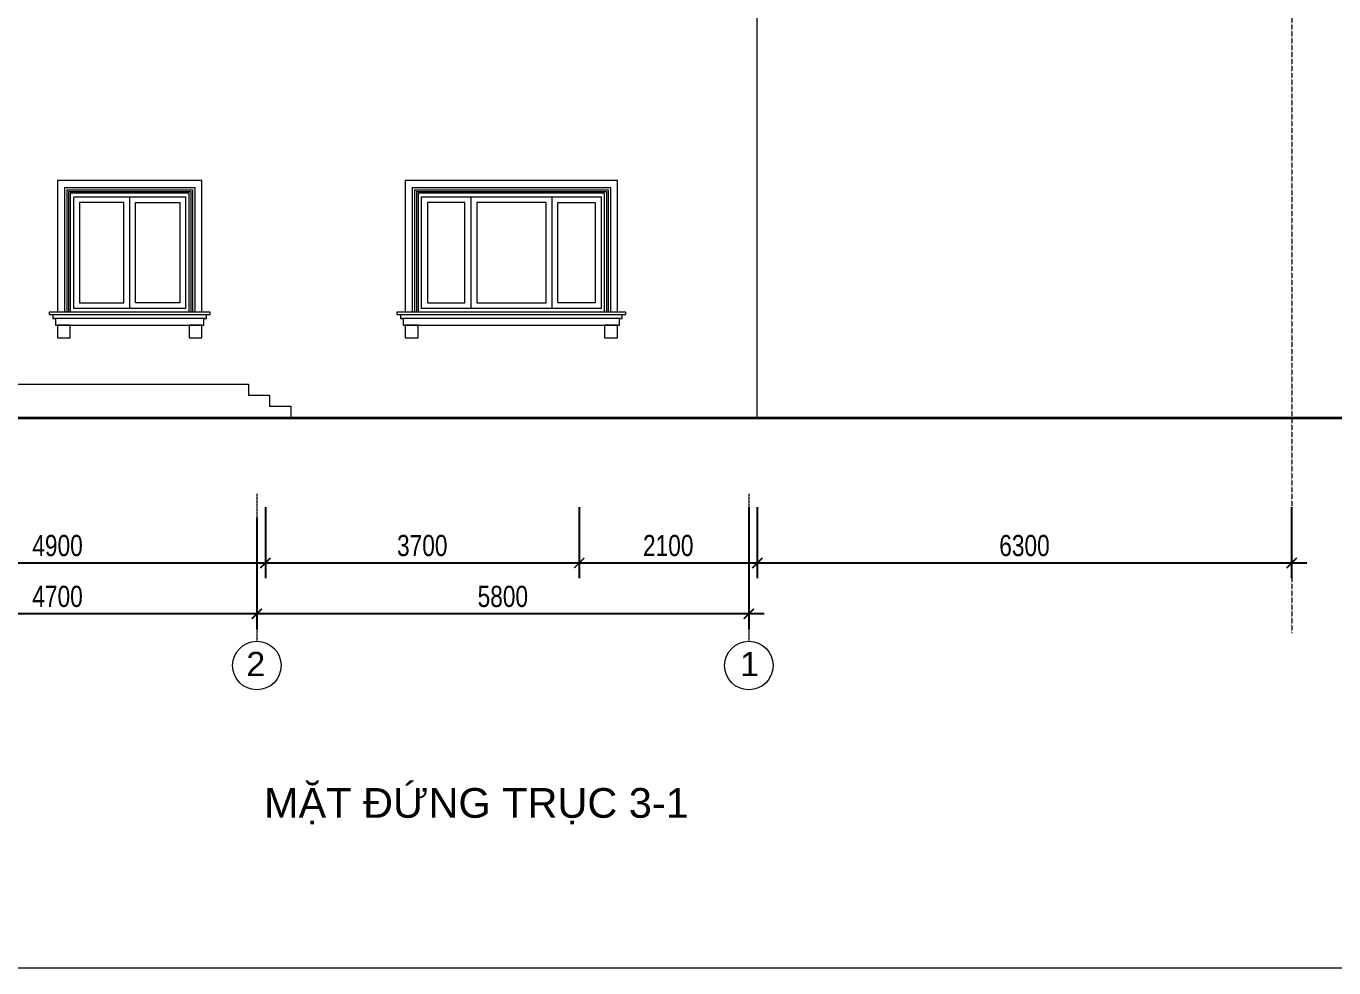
# Model space of a CAD drawing. Header units: millimetres. Extents: x 33748 to 451939, y -263262 to 62681.
# Drawn here: x 377917 to 393334, y -194383 to -183277 of the extents above; entities that cross this region are included whole.
import ezdxf
from ezdxf.enums import TextEntityAlignment as Align

# ---------------------------------------------------------------- set-up
doc = ezdxf.new("R2010")
doc.units = ezdxf.units.MM
doc.header["$PDMODE"] = 98
doc.linetypes.add('CENTER', pattern=[50.8, 31.75, -6.35, 6.35, -6.35])
doc.linetypes.add('HIDDEN', pattern=[0.375, 0.25, -0.125])
doc.layers.get('Defpoints').update_dxf_attribs({"color": 202, "lineweight": 13})
for name, color, linetype, lineweight in [('-CENTER', 143, 'CENTER', 13), ('-DOOR', 137, 'Continuous', 9), ('-HATCH', 8, 'Continuous', 5), ('-KH', 143, 'Continuous', 13), ('-LINE1', 7, 'Continuous', 18), ('-RANH GIOI KHU DAT', 12, 'CENTER', 18), ('-TEXT', 7, 'Continuous', 15), ('-WALL', 4, 'Continuous', 35)]:
    doc.layers.add(name, color=color, linetype=linetype, lineweight=lineweight)
doc.layers.add('1-NETMANH', color=8, linetype='Continuous')
doc.layers.add('12. NET DIM', color=9, linetype='Continuous')
doc.styles.add('1', font='arial.ttf')
doc.styles.add('AVANH', font='', dxfattribs={"width": 0.8})
doc.styles.get("Standard").update_dxf_attribs({"font": 'arial.ttf'})
doc.styles.get('AVANH').set_extended_font_data('.VnAvantH')
doc.dimstyles.new('C_100A3', dxfattribs={"dimscale": 100, "dimtxt": 2.5, "dimasz": 1.2, "dimexe": 1.8, "dimexo": 0, "dimgap": 0.75, "dimtad": 1, "dimdec": 0, "dimzin": 0, "dimdsep": 46, "dimtxsty": 'AVANH', "dimblk": 'ARCHTICK', "dimcen": 0, "dimdle": 1.8, "dimclrd": 256, "dimclre": 256, "dimclrt": 7, "dimadec": 0, "dimazin": 0, "dimtfac": 0.0001, "dimtdec": 0, "dimtix": 1, "dimtmove": 2, "dimatfit": 3, "dimldrblk": 'ARCHTICK', "dimfxl": 1.8, "dimtolj": 1, "dimtzin": 0, "dimarcsym": 0})

# ---------------------------------------------------------------- blocks, each defined once
blk = doc.blocks.new('_ARCHTICK')
at = {"const_width": 0.15}
blk.add_lwpolyline([(-0.5, -0.5), (0.5, 0.5)], dxfattribs=at)
blk = doc.blocks.new('*D1006')
at = {"layer": '12. NET DIM', "lineweight": -2, "transparency": 16777216}
for p, q in [((375837, -188949), (375837, -189788)), ((380737, -188949), (380737, -189788)), ((375657, -189608), (380917, -189608))]:
    blk.add_line(p, q, dxfattribs=at)
at = {"layer": 'Defpoints', "color": 0, "transparency": 16777216}
for p in [(375837, -188949), (380737, -188949), (380737, -189608)]:
    blk.add_point(p, dxfattribs=at)
at = {"layer": '12. NET DIM', "lineweight": -2, "transparency": 16777216, "xscale": 120, "yscale": 120, "zscale": 120, "rotation": 180}
blk.add_blockref('_ARCHTICK', (375837, -189608), dxfattribs=at)
at = {"layer": '12. NET DIM', "lineweight": -2, "transparency": 16777216, "xscale": 120, "yscale": 120, "zscale": 120}
blk.add_blockref('_ARCHTICK', (380737, -189608), dxfattribs=at)
at = {"layer": '12. NET DIM', "color": 7, "transparency": 16777216, "insert": (378287, -189404), "char_height": 250, "attachment_point": 5, "style": 'AVANH'}
blk.add_mtext('\\A1;4900', dxfattribs=at)
blk = doc.blocks.new('*D1007')
at = {"layer": '12. NET DIM', "lineweight": -2, "transparency": 16777216}
for p, q in [((380737, -188949), (380737, -189788)), ((384437, -188949), (384437, -189788)), ((380557, -189608), (384617, -189608))]:
    blk.add_line(p, q, dxfattribs=at)
at = {"layer": 'Defpoints', "color": 0, "transparency": 16777216}
for p in [(380737, -188949), (384437, -188949), (384437, -189608)]:
    blk.add_point(p, dxfattribs=at)
at = {"layer": '12. NET DIM', "lineweight": -2, "transparency": 16777216, "xscale": 120, "yscale": 120, "zscale": 120, "rotation": 180}
blk.add_blockref('_ARCHTICK', (380737, -189608), dxfattribs=at)
at = {"layer": '12. NET DIM', "lineweight": -2, "transparency": 16777216, "xscale": 120, "yscale": 120, "zscale": 120}
blk.add_blockref('_ARCHTICK', (384437, -189608), dxfattribs=at)
at = {"layer": '12. NET DIM', "color": 7, "transparency": 16777216, "insert": (382587, -189404), "char_height": 250, "attachment_point": 5, "style": 'AVANH'}
blk.add_mtext('\\A1;3700', dxfattribs=at)
blk = doc.blocks.new('*D1008')
at = {"layer": '12. NET DIM', "lineweight": -2, "transparency": 16777216}
for p, q in [((384437, -188949), (384437, -189788)), ((386537, -188949), (386537, -189788)), ((384257, -189608), (386717, -189608))]:
    blk.add_line(p, q, dxfattribs=at)
at = {"layer": 'Defpoints', "color": 0, "transparency": 16777216}
for p in [(384437, -188949), (386537, -188949), (386537, -189608)]:
    blk.add_point(p, dxfattribs=at)
at = {"layer": '12. NET DIM', "lineweight": -2, "transparency": 16777216, "xscale": 120, "yscale": 120, "zscale": 120, "rotation": 180}
blk.add_blockref('_ARCHTICK', (384437, -189608), dxfattribs=at)
at = {"layer": '12. NET DIM', "lineweight": -2, "transparency": 16777216, "xscale": 120, "yscale": 120, "zscale": 120}
blk.add_blockref('_ARCHTICK', (386537, -189608), dxfattribs=at)
at = {"layer": '12. NET DIM', "color": 7, "transparency": 16777216, "insert": (385487, -189404), "char_height": 250, "attachment_point": 5, "style": 'AVANH'}
blk.add_mtext('\\A1;2100', dxfattribs=at)
blk = doc.blocks.new('*D1009')
at = {"layer": '12. NET DIM', "lineweight": -2, "transparency": 16777216}
for p, q in [((386437, -188949), (386437, -190388)), ((380637, -189074), (380637, -190388)), ((386617, -190208), (380457, -190208))]:
    blk.add_line(p, q, dxfattribs=at)
at = {"layer": 'Defpoints', "color": 0, "transparency": 16777216}
for p in [(386437, -188949), (380637, -189074), (380637, -190208)]:
    blk.add_point(p, dxfattribs=at)
at = {"layer": '12. NET DIM', "lineweight": -2, "transparency": 16777216, "xscale": 120, "yscale": 120, "zscale": 120, "rotation": 180}
blk.add_blockref('_ARCHTICK', (380637, -190208), dxfattribs=at)
at = {"layer": '12. NET DIM', "lineweight": -2, "transparency": 16777216, "xscale": 120, "yscale": 120, "zscale": 120}
blk.add_blockref('_ARCHTICK', (386437, -190208), dxfattribs=at)
at = {"layer": '12. NET DIM', "color": 7, "transparency": 16777216, "insert": (383537, -190004), "char_height": 250, "attachment_point": 5, "style": 'AVANH'}
blk.add_mtext('\\A1;5800', dxfattribs=at)
blk = doc.blocks.new('*D1010')
at = {"layer": '12. NET DIM', "lineweight": -2, "transparency": 16777216}
for p, q in [((375937, -189055), (375937, -190388)), ((380637, -189074), (380637, -190388)), ((380817, -190208), (375757, -190208))]:
    blk.add_line(p, q, dxfattribs=at)
at = {"layer": 'Defpoints', "color": 0, "transparency": 16777216}
for p in [(375937, -189055), (380637, -189074), (375937, -190208)]:
    blk.add_point(p, dxfattribs=at)
at = {"layer": '12. NET DIM', "lineweight": -2, "transparency": 16777216, "xscale": 120, "yscale": 120, "zscale": 120, "rotation": 180}
blk.add_blockref('_ARCHTICK', (375937, -190208), dxfattribs=at)
at = {"layer": '12. NET DIM', "lineweight": -2, "transparency": 16777216, "xscale": 120, "yscale": 120, "zscale": 120}
blk.add_blockref('_ARCHTICK', (380637, -190208), dxfattribs=at)
at = {"layer": '12. NET DIM', "color": 7, "transparency": 16777216, "insert": (378287, -190004), "char_height": 250, "attachment_point": 5, "style": 'AVANH'}
blk.add_mtext('\\A1;4700', dxfattribs=at)
blk = doc.blocks.new('*D1002')
at = {"layer": '12. NET DIM', "lineweight": -2, "transparency": 16777216}
for p, q in [((386537, -188949), (386537, -189788)), ((392837, -188949), (392837, -189788)), ((386357, -189608), (393017, -189608))]:
    blk.add_line(p, q, dxfattribs=at)
at = {"layer": 'Defpoints', "color": 0, "transparency": 16777216}
for p in [(386537, -188949), (392837, -188949), (392837, -189608)]:
    blk.add_point(p, dxfattribs=at)
at = {"layer": '12. NET DIM', "lineweight": -2, "transparency": 16777216, "xscale": 120, "yscale": 120, "zscale": 120, "rotation": 180}
blk.add_blockref('_ARCHTICK', (386537, -189608), dxfattribs=at)
at = {"layer": '12. NET DIM', "lineweight": -2, "transparency": 16777216, "xscale": 120, "yscale": 120, "zscale": 120}
blk.add_blockref('_ARCHTICK', (392837, -189608), dxfattribs=at)
at = {"layer": '12. NET DIM', "color": 7, "transparency": 16777216, "insert": (389687, -189404), "char_height": 250, "attachment_point": 5, "style": 'AVANH'}
blk.add_mtext('\\A1;6300', dxfattribs=at)

msp = doc.modelspace()

# ---------------------------------------------------------------- linework, layer by layer
at = {"layer": '-CENTER', "ltscale": 0.1}
for p, q in [((380637.1, -188792.3), (380637.1, -190531.5)), ((386437.4, -188792.3), (386437.4, -190531.5))]:
    msp.add_line(p, q, dxfattribs=at)
at = {"layer": '-DOOR', "lineweight": 9}
for p, q in [((379797.4, -185288.5), (379797.4, -186608.5)), ((384697.4, -185288.5), (384697.4, -186608.5))]:
    msp.add_line(p, q, dxfattribs=at)
for points in [[(378477.4, -186608.5), (378477.4, -185288.5), (379797.4, -185288.5), (379797.4, -186608.5), (378477.4, -186608.5)], [(379137.4, -185288.5), (379137.4, -186608.5)], [(382577.4, -186608.5), (382577.4, -185288.5), (384697.4, -185288.5), (384697.4, -186608.5), (382577.4, -186608.5)], [(383158.7, -185288.5), (383158.7, -186608.5)], [(384116.1, -185288.5), (384116.1, -186608.5)], [(379067.4, -186538.5), (379067.4, -185358.5), (378547.4, -185358.5), (378547.4, -186538.5), (379067.4, -186538.5)], [(379207.4, -186538.5), (379207.4, -185358.5), (379727.4, -185358.5), (379727.4, -186538.5), (379207.4, -186538.5)], [(383088.7, -186538.5), (383088.7, -185358.5), (382647.4, -185358.5), (382647.4, -186538.5), (383088.7, -186538.5)], [(384186.1, -186538.5), (384186.1, -185358.5), (384627.4, -185358.5), (384627.4, -186538.5), (384186.1, -186538.5)]]:
    msp.add_lwpolyline(points, dxfattribs=at)
msp.add_lwpolyline([(384046.1, -185358.5), (383228.7, -185358.5), (383228.7, -186538.5), (384046.1, -186538.5)], close=True, dxfattribs=at)
at = {"layer": '-HATCH'}
for p, q in [((378187.4, -186678.5), (380087.4, -186678.5)), ((378232.4, -186678.5), (380042.4, -186678.5)), ((382287.4, -186678.5), (384987.4, -186678.5)), ((382332.4, -186678.5), (384942.4, -186678.5)), ((380042.4, -186723.5), (378232.4, -186723.5)), ((380012.4, -186723.5), (378262.4, -186723.5)), ((384942.4, -186723.5), (382332.4, -186723.5)), ((384912.4, -186723.5), (382362.4, -186723.5))]:
    msp.add_line(p, q, dxfattribs=at)
at = {"layer": '-KH'}
for centre in [(380637.1, -190817.8), (386437.4, -190817.8)]:
    msp.add_circle(centre, 286.3, dxfattribs=at)
at = {"layer": '-LINE1'}
msp.add_line((386537.4, -187898.5), (386537.4, -180548.5), dxfattribs=at)
at = {"layer": '-LINE1', "lineweight": 20}
for points in [[(379987.4, -186648.5), (379987.4, -185098.5), (378287.4, -185098.5), (378287.4, -186648.5)], [(384887.4, -186648.5), (384887.4, -185098.5), (382387.4, -185098.5), (382387.4, -186648.5)], [(379837.4, -186648.5), (379837.4, -185248.5), (378437.4, -185248.5), (378437.4, -186648.5)], [(384737.4, -186648.5), (384737.4, -185248.5), (382537.4, -185248.5), (382537.4, -186648.5)], [(380087.4, -186648.5), (378187.4, -186648.5), (378187.4, -186678.5), (378232.4, -186678.5), (378232.4, -186723.5), (378262.4, -186723.5), (378262.4, -186803.5), (380012.4, -186803.5), (380012.4, -186723.5), (380042.4, -186723.5), (380042.4, -186678.5), (380087.4, -186678.5), (380087.4, -186648.5)], [(384987.4, -186648.5), (382287.4, -186648.5), (382287.4, -186678.5), (382332.4, -186678.5), (382332.4, -186723.5), (382362.4, -186723.5), (382362.4, -186803.5), (384912.4, -186803.5), (384912.4, -186723.5), (384942.4, -186723.5), (384942.4, -186678.5), (384987.4, -186678.5), (384987.4, -186648.5)]]:
    msp.add_lwpolyline(points, dxfattribs=at)
for points in [[(378437.4, -186803.5), (378287.4, -186803.5), (378287.4, -186953.5), (378437.4, -186953.5)], [(379987.4, -186803.5), (379837.4, -186803.5), (379837.4, -186954.6), (379987.4, -186954.6)], [(382537.4, -186803.5), (382387.4, -186803.5), (382387.4, -186953.5), (382537.4, -186953.5)], [(384887.4, -186803.5), (384737.4, -186803.5), (384737.4, -186954.6), (384887.4, -186954.6)]]:
    msp.add_lwpolyline(points, close=True, dxfattribs=at)
at = {"layer": '-LINE1'}
msp.add_lwpolyline([(375837.4, -187898.5), (375837.4, -187758.5), (376087.4, -187758.5), (376087.4, -187628.5), (376337.4, -187628.5), (376337.4, -187498.5), (380537.7, -187498.5), (380537.7, -187628.5), (380787.7, -187628.5), (380787.7, -187758.5), (381037.7, -187758.5), (381037.7, -187898.5)], dxfattribs=at)
at = {"layer": '-RANH GIOI KHU DAT', "linetype": 'HIDDEN', "ltscale": 10}
msp.add_lwpolyline([(392837.4, -173326.1), (392837.4, -190434.8)], dxfattribs=at)
at = {"layer": '-WALL'}
msp.add_lwpolyline([(399947.2, -187898.5), (368447.2, -187898.5)], dxfattribs=at)
at = {"layer": '1-NETMANH', "lineweight": 20}
for p, q in [((378367.4, -185178.5), (379907.4, -185178.5)), ((378367.4, -185178.5), (378367.4, -186648.5)), ((378397.4, -185208.5), (379877.4, -185208.5)), ((378397.4, -185208.5), (378397.4, -186648.5)), ((378417.4, -185228.5), (379857.4, -185228.5)), ((378417.4, -185228.5), (378417.4, -186648.5)), ((379857.4, -185228.5), (379857.4, -186648.5)), ((379877.4, -185208.5), (379877.4, -186648.5)), ((379907.4, -185178.5), (379907.4, -186648.5)), ((382467.4, -185178.5), (384807.4, -185178.5)), ((382467.4, -185178.5), (382467.4, -186648.5)), ((382497.4, -185208.5), (384777.4, -185208.5)), ((382497.4, -185208.5), (382497.4, -186648.5)), ((382517.4, -185228.5), (384757.4, -185228.5)), ((382517.4, -185228.5), (382517.4, -186648.5)), ((384757.4, -185228.5), (384757.4, -186648.5)), ((384777.4, -185208.5), (384777.4, -186648.5)), ((384807.4, -185178.5), (384807.4, -186648.5))]:
    msp.add_line(p, q, dxfattribs=at)
at = {"layer": 'Defpoints'}
msp.add_lwpolyline([(368447.2, -194382.9), (399947.2, -194382.9), (399947.2, -172107.9), (368447.2, -172107.9)], close=True, dxfattribs=at)

# ---------------------------------------------------------------- texts
at = {"layer": '-TEXT', "color": 2, "style": '1'}
for s, p in [('2', (380624.6, -190799.7)), ('1', (386445.4, -190799.7))]:
    msp.add_text(s, height=286.3, dxfattribs=at).set_placement(p, align=Align.MIDDLE_CENTER)
at = {"layer": '-TEXT', "color": 4}
msp.add_text('MẶT ĐỨNG TRỤC 3-1', height=350, dxfattribs=at).set_placement((383225.3, -192612.9), align=Align.CENTER)

# ---------------------------------------------------------------- dimensions: what is measured, and where the dimension line sits
at = {"layer": '12. NET DIM'}
for base, p1, p2, picture, middle in [((380737.1, -189608.5), (375837.4, -188949.2), (380737.1, -188949.2), '*D1006', (378287.2, -189404.2)), ((380637.1, -190208.5), (386437.4, -188949.2), (380637.1, -189073.7), '*D1009', (383537.2, -190004.2)), ((384437.1, -189608.5), (380737.1, -188949.2), (384437.1, -188949.2), '*D1007', (382587.1, -189404.2)), ((386537.4, -189608.5), (384437.1, -188949.2), (386537.4, -188949.2), '*D1008', (385487.2, -189404.2)), ((375937.4, -190208.5), (380637.1, -189073.7), (375937.4, -189054.8), '*D1010', (378287.2, -190004.2))]:
    dim = msp.add_linear_dim(base=base, p1=p1, p2=p2, angle=180, dimstyle='C_100A3', dxfattribs=at)
    dim.commit()
    dim.dimension.update_dxf_attribs({"geometry": picture, "text_midpoint": middle})
dim = msp.add_linear_dim(base=(392837.4, -189608.5), p1=(386537.4, -188949.2), p2=(392837.4, -188949.2), dimstyle='C_100A3', dxfattribs=at)
dim.commit()
dim.dimension.update_dxf_attribs({"geometry": '*D1002', "text_midpoint": (389687.4, -189404.2)})

doc.saveas('drawing.dxf')
